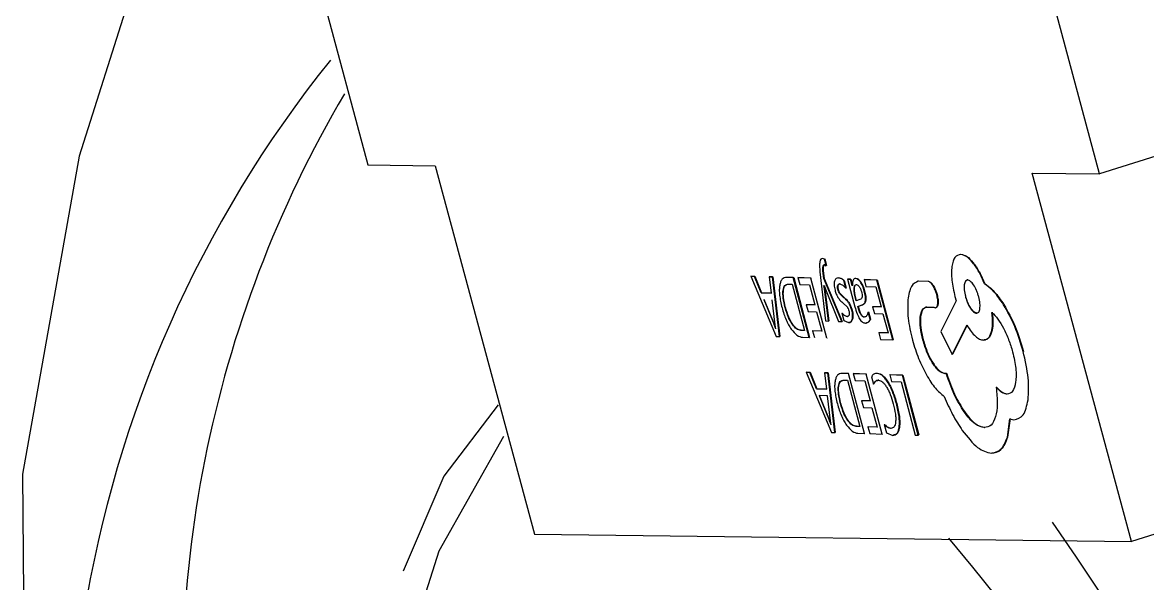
# Model space of a CAD drawing. Header units: millimetres. Extents: x 15 to 1184, y 5 to 836.
# Drawn here: x 782.009 to 784.937, y 638.385 to 639.846 of the extents above; entities that cross this region are included whole.
import ezdxf

# ---------------------------------------------------------------- set-up
doc = ezdxf.new("R2010")
doc.units = ezdxf.units.MM
doc.layers.get('0').update_dxf_attribs({"lineweight": 18})

msp = doc.modelspace()

# ---------------------------------------------------------------- linework, layer by layer
at = {"color": 7, "linetype": 'Continuous', "lineweight": 25}
for p, q in [((784.8121, 639.4515), (784.3212, 641.2748)), ((782.346, 640.0939), (782.1563, 639.4974)), ((782.7722, 639.978), (782.9077, 639.4748)), ((785.6111, 639.7046), (784.8121, 639.4515)), ((782.9077, 639.4748), (783.0829, 639.4726)), ((783.0829, 639.4726), (783.3412, 638.513)), ((784.6368, 639.4536), (784.8121, 639.4515)), ((784.8952, 638.494), (784.6368, 639.4536)), ((784.4505, 639.2417), (784.4514, 639.242)), ((784.0963, 639.2296), (784.0908, 639.2313)), ((784.0959, 639.2146), (784.1009, 639.2122)), ((784.1009, 639.2122), (784.0963, 639.2296)), ((784.0972, 639.2299), (784.1018, 639.2125)), ((783.9049, 639.1848), (783.9058, 639.1851)), ((783.9049, 639.1848), (783.9702, 639.028)), ((783.9138, 639.1845), (783.9049, 639.1848)), ((783.9058, 639.1851), (783.9147, 639.1848)), ((783.9138, 639.1845), (783.9147, 639.1848)), ((783.9315, 639.1417), (783.9138, 639.1845)), ((783.9147, 639.1848), (783.9324, 639.1419)), ((783.9521, 639.1834), (783.953, 639.1837)), ((783.9521, 639.1834), (783.9575, 639.1409)), ((783.961, 639.1831), (783.9521, 639.1834)), ((783.953, 639.1837), (783.9618, 639.1834)), ((783.961, 639.1831), (783.9618, 639.1834)), ((783.9788, 639.0277), (783.961, 639.1831)), ((783.9618, 639.1834), (783.9797, 639.028)), ((783.9989, 639.1823), (783.998, 639.182)), ((784.0151, 639.1815), (783.998, 639.182)), ((783.9989, 639.1823), (784.016, 639.1818)), ((784.0151, 639.1815), (784.016, 639.1818)), ((784.0567, 639.0254), (784.0151, 639.1815)), ((784.016, 639.1818), (784.0576, 639.0257)), ((784.0269, 639.1812), (784.0278, 639.1814)), ((784.0604, 639.1802), (784.0269, 639.1812)), ((784.0269, 639.1812), (784.0316, 639.1634)), ((784.0278, 639.1814), (784.0612, 639.1804)), ((784.0604, 639.1802), (784.0612, 639.1804)), ((784.1019, 639.024), (784.0604, 639.1802)), ((784.0845, 639.1961), (784.0985, 639.0684)), ((784.0921, 639.1991), (784.093, 639.1994)), ((784.0941, 639.1789), (784.0921, 639.1991)), ((784.093, 639.1994), (784.095, 639.1792)), ((784.0941, 639.1789), (784.095, 639.1792)), ((784.1412, 639.0671), (784.0941, 639.1789)), ((784.095, 639.1792), (784.142, 639.0674)), ((784.1328, 639.1806), (784.1337, 639.1809)), ((784.1466, 639.1737), (784.1475, 639.174)), ((784.152, 639.1535), (784.1466, 639.1737)), ((784.1475, 639.174), (784.1528, 639.1538)), ((784.1561, 639.1773), (784.157, 639.1776)), ((784.1639, 639.1771), (784.1561, 639.1773)), ((784.1561, 639.1773), (784.1752, 639.1055)), ((784.157, 639.1776), (784.1648, 639.1773)), ((784.1639, 639.1771), (784.1648, 639.1773)), ((784.1685, 639.1598), (784.1639, 639.1771)), ((784.1648, 639.1773), (784.1694, 639.1601)), ((784.177, 639.1793), (784.1779, 639.1796)), ((784.1993, 639.176), (784.2002, 639.1763)), ((784.2328, 639.175), (784.1993, 639.176)), ((784.1993, 639.176), (784.204, 639.1582)), ((784.2002, 639.1763), (784.2337, 639.1753)), ((784.2328, 639.175), (784.2337, 639.1753)), ((784.2744, 639.0189), (784.2328, 639.175)), ((784.2337, 639.1753), (784.2753, 639.0192)), ((784.4696, 639.1754), (784.4687, 639.1751)), ((783.9886, 639.1485), (783.9895, 639.1488)), ((784.0028, 639.1642), (784.0118, 639.164)), ((784.0118, 639.164), (784.0439, 639.0436)), ((784.0316, 639.1634), (784.0571, 639.1626)), ((784.0571, 639.1626), (784.071, 639.1101)), ((784.0963, 639.1518), (784.0949, 639.1608)), ((784.0951, 639.1607), (784.0985, 639.1515)), ((784.0958, 639.161), (784.0972, 639.152)), ((784.0963, 639.1518), (784.0972, 639.152)), ((784.1065, 639.0682), (784.0963, 639.1518)), ((784.0972, 639.152), (784.1074, 639.0684)), ((784.0985, 639.1515), (784.1324, 639.0674)), ((784.1311, 639.1499), (784.132, 639.1501)), ((784.1363, 639.1647), (784.1371, 639.1649)), ((784.1528, 639.1538), (784.152, 639.1535)), ((784.1732, 639.1544), (784.1741, 639.1547)), ((784.1793, 639.1633), (784.1802, 639.1636)), ((784.1897, 639.1702), (784.1905, 639.1705)), ((784.1998, 639.1464), (784.2007, 639.1467)), ((784.204, 639.1582), (784.2295, 639.1574)), ((784.2295, 639.1574), (784.2435, 639.1049)), ((784.3403, 639.1723), (784.3412, 639.1726)), ((784.3664, 639.1715), (784.3403, 639.1723)), ((784.3412, 639.1726), (784.3673, 639.1718)), ((784.3664, 639.1715), (784.3673, 639.1718)), ((784.5127, 639.1649), (784.5136, 639.1652)), ((783.9315, 639.1417), (783.9324, 639.1419)), ((783.9575, 639.1409), (783.9315, 639.1417)), ((783.9324, 639.1419), (783.9584, 639.1412)), ((783.9387, 639.1239), (783.9654, 639.0588)), ((783.9663, 639.059), (783.9396, 639.1242)), ((783.9676, 639.0587), (783.9596, 639.1233)), ((784.1359, 639.1392), (784.1368, 639.1395)), ((784.1467, 639.129), (784.1359, 639.1392)), ((784.1368, 639.1395), (784.1476, 639.1292)), ((784.145, 639.1149), (784.1551, 639.1051)), ((784.1467, 639.129), (784.1476, 639.1292)), ((784.176, 639.1318), (784.1769, 639.1321)), ((784.1788, 639.1211), (784.176, 639.1318)), ((784.1797, 639.1214), (784.1769, 639.1321)), ((784.1883, 639.1243), (784.1788, 639.1211)), ((784.3884, 639.1367), (784.3893, 639.137)), ((784.4388, 639.1209), (784.3987, 639.0406)), ((784.4358, 639.132), (784.4388, 639.1209)), ((783.994, 639.1033), (783.9949, 639.1036)), ((784.0488, 639.1107), (784.0497, 639.111)), ((784.0488, 639.1107), (784.0535, 639.0929)), ((784.071, 639.1101), (784.0488, 639.1107)), ((784.0497, 639.111), (784.0719, 639.1104)), ((784.0535, 639.0929), (784.0758, 639.0922)), ((784.0758, 639.0922), (784.0891, 639.0422)), ((784.1416, 639.0883), (784.1425, 639.0886)), ((784.1416, 639.0883), (784.1467, 639.0693)), ((784.1603, 639.1139), (784.1612, 639.1142)), ((784.1672, 639.0962), (784.1681, 639.0965)), ((784.1828, 639.1062), (784.1947, 639.1104)), ((784.1828, 639.1062), (784.1837, 639.1065)), ((784.1956, 639.1107), (784.1837, 639.1065)), ((784.1947, 639.1104), (784.1956, 639.1107)), ((784.2101, 639.0917), (784.2109, 639.0919)), ((784.2151, 639.0727), (784.2101, 639.0917)), ((784.2109, 639.0919), (784.216, 639.0729)), ((784.2212, 639.1056), (784.2221, 639.1059)), ((784.2212, 639.1056), (784.226, 639.0877)), ((784.2435, 639.1049), (784.2212, 639.1056)), ((784.2221, 639.1059), (784.2444, 639.1052)), ((784.226, 639.0877), (784.2483, 639.087)), ((784.2483, 639.087), (784.2616, 639.0371)), ((784.361, 639.1045), (784.3619, 639.1048)), ((784.361, 639.1045), (784.3809, 639.1039)), ((784.3809, 639.1039), (784.3839, 639.1027)), ((784.3839, 639.1027), (784.3848, 639.103)), ((784.4918, 639.0885), (784.4926, 639.0888)), ((784.5623, 639.1106), (784.5632, 639.1109)), ((783.9695, 639.0478), (783.9654, 639.0588)), ((783.9695, 639.0478), (783.9676, 639.0587)), ((784.0126, 639.0591), (784.0135, 639.0594)), ((784.0985, 639.0684), (784.1065, 639.0682)), ((784.1074, 639.0684), (784.1065, 639.0682)), ((784.1324, 639.0674), (784.1412, 639.0671)), ((784.1412, 639.0671), (784.142, 639.0674)), ((784.1467, 639.0693), (784.1586, 639.0641)), ((784.1551, 639.0799), (784.156, 639.0802)), ((784.1685, 639.0726), (784.1694, 639.0728)), ((784.1991, 639.0786), (784.2, 639.0789)), ((784.216, 639.0729), (784.2151, 639.0727)), ((784.4281, 638.9814), (784.4667, 639.0573)), ((784.4676, 639.0576), (784.429, 638.9817)), ((783.9702, 639.028), (783.9788, 639.0277)), ((783.9788, 639.0277), (783.9797, 639.028)), ((784.0345, 639.0439), (784.0354, 639.0442)), ((784.0439, 639.0436), (784.0345, 639.0439)), ((784.0438, 639.0439), (784.0354, 639.0442)), ((784.0651, 639.043), (784.066, 639.0432)), ((784.0651, 639.043), (784.0699, 639.025)), ((784.0891, 639.0422), (784.0651, 639.043)), ((784.066, 639.0432), (784.09, 639.0425)), ((784.2375, 639.0378), (784.2384, 639.0381)), ((784.2375, 639.0378), (784.2423, 639.0198)), ((784.2616, 639.0371), (784.2375, 639.0378)), ((784.2384, 639.0381), (784.2625, 639.0374)), ((784.3987, 639.0406), (784.4281, 638.9814)), ((784.0389, 639.0259), (784.0567, 639.0254)), ((784.0567, 639.0254), (784.0576, 639.0257)), ((784.1019, 639.024), (784.1028, 639.0243)), ((784.2423, 639.0198), (784.2744, 639.0189)), ((784.2744, 639.0189), (784.2753, 639.0192)), ((784.3522, 639.0189), (784.3531, 639.0192)), ((784.5152, 639.0193), (784.5161, 639.0196)), ((784.4281, 638.9814), (784.429, 638.9817)), ((784.0489, 638.9348), (784.0498, 638.9351)), ((784.0489, 638.9348), (784.1142, 638.778)), ((784.0578, 638.9345), (784.0489, 638.9348)), ((784.0498, 638.9351), (784.0587, 638.9348)), ((784.0578, 638.9345), (784.0587, 638.9348)), ((784.0755, 638.8916), (784.0578, 638.9345)), ((784.0587, 638.9348), (784.0764, 638.8919)), ((784.096, 638.9334), (784.0969, 638.9337)), ((784.096, 638.9334), (784.1014, 638.8909)), ((784.1049, 638.9331), (784.096, 638.9334)), ((784.0969, 638.9337), (784.1058, 638.9334)), ((784.1049, 638.9331), (784.1058, 638.9334)), ((784.1228, 638.7777), (784.1049, 638.9331)), ((784.1058, 638.9334), (784.1237, 638.778)), ((784.1428, 638.9323), (784.1419, 638.932)), ((784.1591, 638.9315), (784.1419, 638.932)), ((784.1428, 638.9323), (784.1599, 638.9318)), ((784.1467, 638.9142), (784.1558, 638.9139)), ((784.1558, 638.9139), (784.1878, 638.7936)), ((784.1591, 638.9315), (784.1599, 638.9318)), ((784.2006, 638.7754), (784.1591, 638.9315)), ((784.1708, 638.9312), (784.1717, 638.9314)), ((784.2043, 638.9301), (784.1708, 638.9312)), ((784.1708, 638.9312), (784.1756, 638.9134)), ((784.1717, 638.9314), (784.2052, 638.9304)), ((784.1756, 638.9134), (784.201, 638.9126)), ((784.201, 638.9126), (784.215, 638.8601)), ((784.2043, 638.9301), (784.2052, 638.9304)), ((784.2459, 638.774), (784.2043, 638.9301)), ((784.2185, 638.9233), (784.2236, 638.904)), ((784.2333, 638.9319), (784.2342, 638.9322)), ((784.2604, 638.9099), (784.2613, 638.9102)), ((784.2659, 638.9283), (784.2668, 638.9286)), ((784.2988, 638.9273), (784.2659, 638.9283)), ((784.2659, 638.9283), (784.2707, 638.9105)), ((784.2668, 638.9286), (784.2997, 638.9276)), ((784.2707, 638.9105), (784.2955, 638.9098)), ((784.2988, 638.9273), (784.2997, 638.9276)), ((784.3404, 638.7712), (784.2988, 638.9273)), ((784.2997, 638.9276), (784.3413, 638.7715)), ((784.4098, 638.9313), (784.4107, 638.9316)), ((784.4133, 638.9312), (784.4098, 638.9313)), ((784.4107, 638.9316), (784.4142, 638.9315)), ((784.4133, 638.9312), (784.4142, 638.9315)), ((784.0755, 638.8916), (784.0764, 638.8919)), ((784.1014, 638.8909), (784.0755, 638.8916)), ((784.0764, 638.8919), (784.1023, 638.8912)), ((784.1325, 638.8985), (784.1334, 638.8988)), ((784.2236, 638.904), (784.2245, 638.9043)), ((784.2955, 638.9098), (784.3323, 638.7714)), ((784.5432, 638.8953), (784.5441, 638.8956)), ((784.1036, 638.8733), (784.0827, 638.8739)), ((784.0827, 638.8739), (784.1094, 638.8088)), ((784.1103, 638.809), (784.0836, 638.8742)), ((784.1115, 638.8087), (784.1036, 638.8733)), ((784.138, 638.8533), (784.1389, 638.8536)), ((784.1927, 638.8607), (784.1936, 638.861)), ((784.1927, 638.8607), (784.1975, 638.8429)), ((784.215, 638.8601), (784.1927, 638.8607)), ((784.1936, 638.861), (784.2159, 638.8604)), ((784.2834, 638.8533), (784.2843, 638.8536)), ((784.5711, 638.878), (784.572, 638.8783)), ((784.1975, 638.8429), (784.2198, 638.8422)), ((784.2198, 638.8422), (784.2331, 638.7922)), ((784.1134, 638.7978), (784.1094, 638.8088)), ((784.1134, 638.7978), (784.1115, 638.8087)), ((784.1565, 638.8091), (784.1574, 638.8094)), ((784.1784, 638.7939), (784.1793, 638.7941)), ((784.1878, 638.7936), (784.1784, 638.7939)), ((784.1877, 638.7939), (784.1793, 638.7941)), ((784.209, 638.7929), (784.2099, 638.7932)), ((784.209, 638.7929), (784.2138, 638.775)), ((784.2331, 638.7922), (784.209, 638.7929)), ((784.2099, 638.7932), (784.234, 638.7925)), ((784.2517, 638.7985), (784.2526, 638.7988)), ((784.2517, 638.7985), (784.2574, 638.7774)), ((784.2906, 638.7929), (784.2915, 638.7932)), ((784.5721, 638.7656), (784.5785, 638.8139)), ((784.5794, 638.8142), (784.5729, 638.7659)), ((784.5785, 638.8139), (784.5893, 638.8114)), ((784.1142, 638.778), (784.1228, 638.7777)), ((784.1228, 638.7777), (784.1237, 638.778)), ((784.1829, 638.7759), (784.2006, 638.7754)), ((784.2006, 638.7754), (784.2015, 638.7757)), ((784.2138, 638.775), (784.2459, 638.774)), ((784.2459, 638.774), (784.2468, 638.7743)), ((784.2574, 638.7774), (784.2738, 638.7706)), ((784.2689, 638.7888), (784.2698, 638.7891)), ((784.3323, 638.7714), (784.3404, 638.7712)), ((784.3404, 638.7712), (784.3413, 638.7715)), ((784.5123, 638.7906), (784.5132, 638.7908)), ((784.5721, 638.7656), (784.5729, 638.7659)), ((785.1878, 638.5867), (784.8952, 638.494)), ((783.3412, 638.513), (784.8952, 638.494))]:
    msp.add_line(p, q, dxfattribs=at)
for points in [[(782.1563, 639.4974), (782.009, 638.6694), (782.0175, 637.6263), (782.1811, 636.4393), (782.4887, 635.1892), (782.9194, 633.9613), (783.4438, 632.8391), (784.0262, 631.8993), (784.6269, 631.2058), (785.2049, 630.8058), (785.7208, 630.7268), (786.1396, 630.974), (786.4326, 631.5305)], [(783.2472, 638.8499), (783.1053, 638.664), (782.9998, 638.4171)], [(783.2612, 638.7672), (783.0925, 638.4686), (783.0365, 638.291)]]:
    msp.add_lwpolyline(points, dxfattribs=at)
for centre, radius, start, end in [((785.225, 637.8108), 3.0957, 141.2645, 200.5666), ((785.4776, 638.1113), 3.0528, 149.5194, 187.9548), ((777.1606, 633.3199), 9.1644, 351.26977, 34.75555), ((778.8012, 633.8244), 7.3117, 351.59832, 39.78174)]:
    msp.add_arc(centre, radius, start, end, dxfattribs=at)
for points, knots in [([(784.4505, 639.2417), (784.4451, 639.2404), (784.4342, 639.2378), (784.4268, 639.2116), (784.426, 639.1757), (784.4325, 639.1465), (784.4358, 639.132)], [0, 0, 0, 0, 0.0303431, 0.060629, 0.0910778, 0.1212272, 0.1212272, 0.1212272, 0.1212272]), ([(784.5127, 639.1649), (784.5081, 639.1756), (784.4988, 639.197), (784.4822, 639.2212), (784.4653, 639.2383), (784.4554, 639.2406), (784.4505, 639.2417)], [0, 0, 0, 0, 0.0253908, 0.0506793, 0.0766409, 0.1024612, 0.1024612, 0.1024612, 0.1024612]), ([(784.4514, 639.242), (784.4563, 639.2408), (784.4662, 639.2386), (784.4831, 639.2215), (784.4997, 639.1972), (784.5089, 639.1759), (784.5136, 639.1652)], [0, 0, 0, 0, 0.0258203, 0.0517819, 0.0770705, 0.1024612, 0.1024612, 0.1024612, 0.1024612]), ([(784.0908, 639.2313), (784.0893, 639.2309), (784.0862, 639.2301), (784.0837, 639.2226), (784.0831, 639.2111), (784.084, 639.2014), (784.0845, 639.1961)], [0, 0, 0, 0, 0.0083829, 0.01692725, 0.02668352, 0.03838011, 0.03838011, 0.03838011, 0.03838011]), ([(784.0921, 639.1991), (784.0919, 639.2014), (784.0917, 639.2056), (784.0922, 639.2106), (784.0936, 639.2139), (784.0951, 639.2143), (784.0959, 639.2146)], [0, 0, 0, 0, 0.00490779, 0.00918137, 0.01313679, 0.01716565, 0.01716565, 0.01716565, 0.01716565]), ([(784.0968, 639.2148), (784.096, 639.2146), (784.0945, 639.2141), (784.0931, 639.2109), (784.0926, 639.2059), (784.0928, 639.2016), (784.093, 639.1994)], [0, 0, 0, 0, 0.00402887, 0.00798428, 0.01225786, 0.01716565, 0.01716565, 0.01716565, 0.01716565]), ([(783.998, 639.182), (783.9936, 639.1813), (783.9873, 639.1801), (783.9818, 639.1708), (783.9804, 639.1642), (783.9796, 639.1609)], [0, 0, 0, 0, 0.01593175, 0.02332341, 0.03069934, 0.03069934, 0.03069934, 0.03069934]), ([(784.1328, 639.1806), (784.1304, 639.1804), (784.126, 639.18), (784.1234, 639.1747), (784.1222, 639.1721)], [0, 0, 0, 0, 0.00763685, 0.01456518, 0.01456518, 0.01456518, 0.01456518]), ([(784.1466, 639.1737), (784.1442, 639.1756), (784.1393, 639.1796), (784.135, 639.1802), (784.1328, 639.1806)], [0, 0, 0, 0, 0.00755118, 0.01570363, 0.01570363, 0.01570363, 0.01570363]), ([(784.1337, 639.1809), (784.1359, 639.1805), (784.1402, 639.1798), (784.1451, 639.1759), (784.1475, 639.174)], [0, 0, 0, 0, 0.00815595, 0.01570362, 0.01570362, 0.01570362, 0.01570362]), ([(784.177, 639.1793), (784.1757, 639.1791), (784.1731, 639.1787), (784.1703, 639.1748), (784.1687, 639.1685), (784.1687, 639.1628), (784.1687, 639.1598)], [0, 0, 0, 0, 0.00602931, 0.01166574, 0.01733215, 0.02344519, 0.02344519, 0.02344519, 0.02344519]), ([(784.1897, 639.1702), (784.1875, 639.1727), (784.183, 639.1781), (784.1791, 639.1789), (784.177, 639.1793)], [0, 0, 0, 0, 0.00754665, 0.0159759, 0.0159759, 0.0159759, 0.0159759]), ([(784.1779, 639.1796), (784.18, 639.1791), (784.1839, 639.1783), (784.1884, 639.173), (784.1905, 639.1705)], [0, 0, 0, 0, 0.00843047, 0.01597588, 0.01597588, 0.01597588, 0.01597588]), ([(784.4687, 639.1751), (784.4666, 639.1745), (784.4624, 639.1733), (784.4599, 639.1649), (784.4593, 639.1564), (784.4598, 639.1465), (784.462, 639.1352), (784.4654, 639.1239), (784.4696, 639.1128), (784.4748, 639.1032), (784.4803, 639.0957), (784.4857, 639.0902), (784.4893, 639.0892), (784.4918, 639.0885)], [0, 0, 0, 0, 0.0127987, 0.0255614, 0.0318167, 0.0379467, 0.0507906, 0.0571542, 0.0633835, 0.0764703, 0.0827255, 0.0888555, 0.1016995, 0.1016995, 0.1016995, 0.1016995]), ([(784.4926, 639.0888), (784.4902, 639.0894), (784.4866, 639.0904), (784.4811, 639.096), (784.4757, 639.1034), (784.4705, 639.1131), (784.4662, 639.1241), (784.4629, 639.1355), (784.4607, 639.1468), (784.4602, 639.1567), (784.4608, 639.1651), (784.4633, 639.1736), (784.4675, 639.1748), (784.4696, 639.1754)], [0, 0, 0, 0, 0.012844, 0.018974, 0.0252292, 0.038316, 0.0445453, 0.0509089, 0.0637528, 0.0698828, 0.076138, 0.0889008, 0.1016995, 0.1016995, 0.1016995, 0.1016995]), ([(784.4918, 639.0885), (784.4938, 639.0891), (784.498, 639.0902), (784.5005, 639.0984), (784.5012, 639.1067), (784.5007, 639.1168), (784.4985, 639.1283), (784.4951, 639.1397), (784.4908, 639.1508), (784.4856, 639.1604), (784.4802, 639.1678), (784.4748, 639.1734), (784.4711, 639.1744), (784.4687, 639.1751)], [0, 0, 0, 0, 0.0125388, 0.0251182, 0.0314671, 0.0376914, 0.0507914, 0.0571533, 0.0633815, 0.0764687, 0.0827232, 0.0888525, 0.1016951, 0.1016951, 0.1016951, 0.1016951]), ([(783.9796, 639.1609), (783.9792, 639.1571), (783.9783, 639.1496), (783.9793, 639.1305), (783.9831, 639.1141), (783.9857, 639.103)], [0, 0, 0, 0, 0.01429004, 0.02839707, 0.05859976, 0.05859976, 0.05859976, 0.05859976]), ([(783.994, 639.1033), (783.992, 639.1121), (783.9889, 639.1248), (783.9878, 639.1398), (783.9883, 639.1456), (783.9886, 639.1485)], [0, 0, 0, 0, 0.02415638, 0.03505921, 0.04579491, 0.04579491, 0.04579491, 0.04579491]), ([(783.9886, 639.1485), (783.9891, 639.151), (783.9901, 639.156), (783.9944, 639.163), (783.9993, 639.1637), (784.0028, 639.1642)], [0, 0, 0, 0, 0.00538547, 0.01092598, 0.02337974, 0.02337974, 0.02337974, 0.02337974]), ([(783.9949, 639.1036), (783.9928, 639.1124), (783.9898, 639.1252), (783.9887, 639.1402), (783.9892, 639.146), (783.9895, 639.1488)], [0, 0, 0, 0, 0.02431794, 0.03517571, 0.04580348, 0.04580348, 0.04580348, 0.04580348]), ([(783.9895, 639.1488), (783.99, 639.1513), (783.991, 639.1563), (783.9953, 639.1632), (784.0002, 639.164), (784.0037, 639.1645)], [0, 0, 0, 0, 0.00538547, 0.01092598, 0.02337974, 0.02337974, 0.02337974, 0.02337974]), ([(784.1222, 639.1721), (784.1218, 639.1706), (784.1212, 639.1676), (784.1212, 639.1618), (784.1219, 639.1553), (784.123, 639.1506), (784.1236, 639.1482)], [0, 0, 0, 0, 0.00621586, 0.01210758, 0.01800531, 0.02423826, 0.02423826, 0.02423826, 0.02423826]), ([(784.1236, 639.1482), (784.1246, 639.1447), (784.1267, 639.138), (784.1296, 639.1324), (784.1311, 639.1297)], [0, 0, 0, 0, 0.01028233, 0.02003523, 0.02003523, 0.02003523, 0.02003523]), ([(784.1311, 639.1499), (784.1308, 639.151), (784.1303, 639.1533), (784.13, 639.1565), (784.13, 639.1591), (784.1307, 639.1621), (784.1327, 639.1644), (784.135, 639.1646), (784.1363, 639.1647)], [0, 0, 0, 0, 0.00216353, 0.00415768, 0.00609598, 0.00810146, 0.01271793, 0.01863919, 0.01863919, 0.01863919, 0.01863919]), ([(784.1371, 639.1649), (784.1359, 639.1649), (784.1336, 639.1647), (784.1316, 639.1624), (784.1309, 639.1594), (784.1309, 639.1568), (784.1312, 639.1536), (784.1317, 639.1513), (784.132, 639.1501)], [0, 0, 0, 0, 0.0059211, 0.01053752, 0.01254301, 0.01448133, 0.0164755, 0.01863904, 0.01863904, 0.01863904, 0.01863904]), ([(784.1359, 639.1392), (784.1354, 639.1399), (784.1345, 639.1413), (784.1331, 639.144), (784.132, 639.1468), (784.1314, 639.1488), (784.1311, 639.1499)], [0, 0, 0, 0, 0.00303003, 0.00591595, 0.00878732, 0.0117756, 0.0117756, 0.0117756, 0.0117756]), ([(784.132, 639.1501), (784.1323, 639.1491), (784.1329, 639.1471), (784.134, 639.1442), (784.1354, 639.1416), (784.1363, 639.1402), (784.1368, 639.1395)], [0, 0, 0, 0, 0.00298828, 0.00585965, 0.00874557, 0.0117756, 0.0117756, 0.0117756, 0.0117756]), ([(784.1363, 639.1647), (784.1387, 639.164), (784.1436, 639.1627), (784.1491, 639.1566), (784.152, 639.1535)], [0, 0, 0, 0, 0.00965056, 0.0196416, 0.0196416, 0.0196416, 0.0196416]), ([(784.1732, 639.1544), (784.1738, 639.157), (784.1748, 639.1621), (784.1778, 639.1629), (784.1793, 639.1633)], [0, 0, 0, 0, 0.00572023, 0.01158152, 0.01158152, 0.01158152, 0.01158152]), ([(784.176, 639.1318), (784.175, 639.1361), (784.173, 639.1444), (784.1732, 639.1512), (784.1732, 639.1544)], [0, 0, 0, 0, 0.01178578, 0.02289695, 0.02289695, 0.02289695, 0.02289695]), ([(784.1741, 639.1547), (784.1747, 639.1573), (784.1757, 639.1624), (784.1787, 639.1632), (784.1802, 639.1636)], [0, 0, 0, 0, 0.00572048, 0.01158136, 0.01158136, 0.01158136, 0.01158136]), ([(784.1769, 639.1321), (784.1759, 639.1364), (784.1739, 639.1447), (784.1741, 639.1515), (784.1741, 639.1547)], [0, 0, 0, 0, 0.01178578, 0.02289695, 0.02289695, 0.02289695, 0.02289695]), ([(784.1793, 639.1633), (784.1805, 639.1631), (784.1828, 639.1626), (784.1854, 639.1595), (784.1866, 639.1581)], [0, 0, 0, 0, 0.004845763, 0.009200614, 0.009200614, 0.009200614, 0.009200614]), ([(784.1866, 639.1581), (784.1872, 639.1572), (784.1883, 639.1554), (784.1904, 639.1511), (784.1915, 639.1475), (784.1923, 639.145)], [0, 0, 0, 0, 0.00358843, 0.00707975, 0.01433511, 0.01433511, 0.01433511, 0.01433511]), ([(784.1998, 639.1464), (784.1984, 639.1509), (784.1963, 639.1576), (784.1926, 639.1655), (784.1906, 639.1686), (784.1897, 639.1702)], [0, 0, 0, 0, 0.01344998, 0.01970778, 0.02598588, 0.02598588, 0.02598588, 0.02598588]), ([(784.1905, 639.1705), (784.1915, 639.1689), (784.1935, 639.1657), (784.1972, 639.1579), (784.1993, 639.1512), (784.2007, 639.1467)], [0, 0, 0, 0, 0.0062781, 0.0125359, 0.02598588, 0.02598588, 0.02598588, 0.02598588]), ([(784.1923, 639.145), (784.1929, 639.1423), (784.1938, 639.1384), (784.1942, 639.1337), (784.1941, 639.1319), (784.194, 639.1309)], [0, 0, 0, 0, 0.00751118, 0.01090876, 0.01423491, 0.01423491, 0.01423491, 0.01423491]), ([(784.1947, 639.1104), (784.1967, 639.1114), (784.2002, 639.1132), (784.2027, 639.1197), (784.2031, 639.1265), (784.2026, 639.1346), (784.2009, 639.1416), (784.1998, 639.1464)], [0, 0, 0, 0, 0.01148123, 0.02093052, 0.0253239, 0.02975641, 0.03949369, 0.03949369, 0.03949369, 0.03949369]), ([(784.2007, 639.1467), (784.2018, 639.1419), (784.2035, 639.1349), (784.204, 639.1268), (784.2036, 639.12), (784.201, 639.1134), (784.1975, 639.1117), (784.1956, 639.1107)], [0, 0, 0, 0, 0.00973728, 0.01416979, 0.01856317, 0.02801246, 0.03949369, 0.03949369, 0.03949369, 0.03949369]), ([(784.3403, 639.1723), (784.3336, 639.1691), (784.32, 639.1628), (784.3156, 639.1367), (784.3133, 639.1236)], [0, 0, 0, 0, 0.02931593, 0.05895811, 0.05895811, 0.05895811, 0.05895811]), ([(784.3884, 639.1367), (784.3871, 639.1411), (784.3844, 639.1498), (784.3785, 639.1608), (784.3721, 639.169), (784.3683, 639.1707), (784.3664, 639.1715)], [0, 0, 0, 0, 0.01074961, 0.02123844, 0.03193966, 0.04243541, 0.04243541, 0.04243541, 0.04243541]), ([(784.3673, 639.1718), (784.3692, 639.171), (784.373, 639.1693), (784.3793, 639.1611), (784.3853, 639.1501), (784.388, 639.1414), (784.3893, 639.137)], [0, 0, 0, 0, 0.01049575, 0.02119696, 0.0316858, 0.04243541, 0.04243541, 0.04243541, 0.04243541]), ([(784.5623, 639.1106), (784.5539, 639.1229), (784.5372, 639.1476), (784.5209, 639.1592), (784.5127, 639.1649)], [0, 0, 0, 0, 0.03706081, 0.07416096, 0.07416096, 0.07416096, 0.07416096]), ([(784.5136, 639.1652), (784.5217, 639.1594), (784.5381, 639.1479), (784.5548, 639.1232), (784.5632, 639.1109)], [0, 0, 0, 0, 0.03709928, 0.07416096, 0.07416096, 0.07416096, 0.07416096]), ([(784.1311, 639.1297), (784.1331, 639.1269), (784.1378, 639.1206), (784.1424, 639.117), (784.145, 639.1149)], [0, 0, 0, 0, 0.0087347, 0.02036139, 0.02036139, 0.02036139, 0.02036139]), ([(784.1603, 639.1139), (784.1584, 639.1166), (784.1539, 639.1231), (784.1494, 639.1268), (784.1467, 639.129)], [0, 0, 0, 0, 0.00846217, 0.02033412, 0.02033412, 0.02033412, 0.02033412]), ([(784.1476, 639.1292), (784.1502, 639.1271), (784.1547, 639.1234), (784.1593, 639.1169), (784.1612, 639.1142)], [0, 0, 0, 0, 0.01187144, 0.0203341, 0.0203341, 0.0203341, 0.0203341]), ([(784.194, 639.1309), (784.1934, 639.1294), (784.1921, 639.1259), (784.1897, 639.1249), (784.1883, 639.1243)], [0, 0, 0, 0, 0.003839774, 0.009152358, 0.009152358, 0.009152358, 0.009152358]), ([(784.3133, 639.1236), (784.3127, 639.1082), (784.3114, 639.0773), (784.3205, 639.0382), (784.325, 639.0186)], [0, 0, 0, 0, 0.0529383, 0.1060929, 0.1060929, 0.1060929, 0.1060929]), ([(784.3839, 639.1027), (784.3856, 639.1032), (784.3881, 639.1038), (784.3901, 639.1082), (784.3912, 639.1139), (784.3914, 639.1233), (784.3894, 639.1323), (784.3884, 639.1367)], [0, 0, 0, 0, 0.00955899, 0.01413311, 0.01881403, 0.02820449, 0.03754722, 0.03754722, 0.03754722, 0.03754722]), ([(784.3893, 639.137), (784.3903, 639.1325), (784.3923, 639.1236), (784.3921, 639.1142), (784.391, 639.1084), (784.389, 639.1041), (784.3865, 639.1034), (784.3848, 639.103)], [0, 0, 0, 0, 0.00934273, 0.01873319, 0.02341411, 0.02798824, 0.03754722, 0.03754722, 0.03754722, 0.03754722]), ([(783.9857, 639.103), (783.9873, 639.0974), (783.9903, 639.0868), (783.9962, 639.0717), (784.0027, 639.0581), (784.0075, 639.0509), (784.0099, 639.0473)], [0, 0, 0, 0, 0.01624331, 0.03134706, 0.04600991, 0.06099232, 0.06099232, 0.06099232, 0.06099232]), ([(784.0126, 639.0591), (784.0108, 639.0618), (784.0072, 639.0673), (784.0003, 639.082), (783.9966, 639.0946), (783.994, 639.1033)], [0, 0, 0, 0, 0.0111783, 0.02255018, 0.04813995, 0.04813995, 0.04813995, 0.04813995]), ([(784.0135, 639.0594), (784.0117, 639.0621), (784.0081, 639.0676), (784.0012, 639.0823), (783.9975, 639.0949), (783.9949, 639.1036)], [0, 0, 0, 0, 0.01117846, 0.0225504, 0.04813994, 0.04813994, 0.04813994, 0.04813994]), ([(784.1551, 639.0799), (784.153, 639.0804), (784.1488, 639.0813), (784.144, 639.086), (784.1416, 639.0883)], [0, 0, 0, 0, 0.00819521, 0.01617262, 0.01617262, 0.01617262, 0.01617262]), ([(784.1425, 639.0886), (784.1449, 639.0863), (784.1497, 639.0816), (784.1539, 639.0807), (784.156, 639.0802)], [0, 0, 0, 0, 0.00797741, 0.01617262, 0.01617262, 0.01617262, 0.01617262]), ([(784.1551, 639.1051), (784.1556, 639.1044), (784.1565, 639.103), (784.1581, 639.0996), (784.159, 639.0967), (784.1596, 639.0947)], [0, 0, 0, 0, 0.00279104, 0.0055473, 0.01138743, 0.01138743, 0.01138743, 0.01138743]), ([(784.1596, 639.0947), (784.1599, 639.0936), (784.1603, 639.0915), (784.1606, 639.0886), (784.1606, 639.086), (784.1603, 639.0846), (784.1601, 639.0839)], [0, 0, 0, 0, 0.0027334, 0.00536185, 0.0080391, 0.0109111, 0.0109111, 0.0109111, 0.0109111]), ([(784.1672, 639.0962), (784.1662, 639.0995), (784.1643, 639.1058), (784.1616, 639.1112), (784.1603, 639.1139)], [0, 0, 0, 0, 0.00981916, 0.01904391, 0.01904391, 0.01904391, 0.01904391]), ([(784.1612, 639.1142), (784.1625, 639.1115), (784.1652, 639.1061), (784.1671, 639.0997), (784.1681, 639.0965)], [0, 0, 0, 0, 0.00922656, 0.0190439, 0.0190439, 0.0190439, 0.0190439]), ([(784.1685, 639.0726), (784.1688, 639.0741), (784.1695, 639.0771), (784.1695, 639.0829), (784.1688, 639.0893), (784.1677, 639.0939), (784.1672, 639.0962)], [0, 0, 0, 0, 0.00623228, 0.01208611, 0.01787032, 0.02390446, 0.02390446, 0.02390446, 0.02390446]), ([(784.1681, 639.0965), (784.1686, 639.0941), (784.1697, 639.0896), (784.1704, 639.0831), (784.1703, 639.0774), (784.1697, 639.0744), (784.1694, 639.0728)], [0, 0, 0, 0, 0.00603414, 0.01181835, 0.01767218, 0.02390446, 0.02390446, 0.02390446, 0.02390446]), ([(784.1752, 639.1055), (784.177, 639.0992), (784.1796, 639.0903), (784.1842, 639.0797), (784.1876, 639.0735), (784.1912, 639.0687), (784.1965, 639.0638), (784.2001, 639.0632), (784.2026, 639.0628)], [0, 0, 0, 0, 0.01494371, 0.02128297, 0.02720693, 0.0330609, 0.039202, 0.05346841, 0.05346841, 0.05346841, 0.05346841]), ([(784.1991, 639.0786), (784.1976, 639.079), (784.1956, 639.0794), (784.1925, 639.0826), (784.1904, 639.0857), (784.1883, 639.0897), (784.1855, 639.0965), (784.1839, 639.1022), (784.1828, 639.1062)], [0, 0, 0, 0, 0.00834222, 0.01203169, 0.01565585, 0.0194366, 0.02357071, 0.033441, 0.033441, 0.033441, 0.033441]), ([(784.1837, 639.1065), (784.1848, 639.1025), (784.1864, 639.0968), (784.1892, 639.09), (784.1913, 639.086), (784.1934, 639.0829), (784.1965, 639.0797), (784.1985, 639.0792), (784.2, 639.0789)], [0, 0, 0, 0, 0.00987028, 0.01400439, 0.01778515, 0.02140931, 0.02509878, 0.033441, 0.033441, 0.033441, 0.033441]), ([(784.2101, 639.0917), (784.2089, 639.0878), (784.2065, 639.0802), (784.2015, 639.0791), (784.1991, 639.0786)], [0, 0, 0, 0, 0.00935829, 0.01836038, 0.01836038, 0.01836038, 0.01836038]), ([(784.3522, 639.0189), (784.3497, 639.0299), (784.3447, 639.0516), (784.3448, 639.079), (784.3497, 639.0993), (784.3572, 639.1028), (784.361, 639.1045)], [0, 0, 0, 0, 0.02330721, 0.04621165, 0.06936888, 0.092347, 0.092347, 0.092347, 0.092347]), ([(784.3619, 639.1048), (784.3581, 639.1031), (784.3506, 639.0996), (784.3457, 639.0793), (784.3456, 639.0519), (784.3506, 639.0301), (784.3531, 639.0192)], [0, 0, 0, 0, 0.02297812, 0.04613535, 0.06903979, 0.092347, 0.092347, 0.092347, 0.092347]), ([(784.5099, 639.0186), (784.5143, 639.0194), (784.5229, 639.021), (784.5306, 639.0374), (784.5345, 639.0603), (784.5328, 639.0806), (784.532, 639.0906)], [0, 0, 0, 0, 0.02099455, 0.04191468, 0.06255777, 0.08282437, 0.08282437, 0.08282437, 0.08282437]), ([(784.5329, 639.0909), (784.5337, 639.0808), (784.5354, 639.0606), (784.5315, 639.0377), (784.5238, 639.0213), (784.5152, 639.0197), (784.5108, 639.0189)], [0, 0, 0, 0, 0.02026661, 0.04090969, 0.06182983, 0.08282437, 0.08282437, 0.08282437, 0.08282437]), ([(784.532, 639.0906), (784.5372, 639.0853), (784.5474, 639.0748), (784.5624, 639.0497), (784.5761, 639.0203), (784.5826, 638.9985), (784.5858, 638.9877)], [0, 0, 0, 0, 0.0292113, 0.0580128, 0.0879264, 0.1174285, 0.1174285, 0.1174285, 0.1174285]), ([(784.6131, 638.9891), (784.6064, 639.0114), (784.5929, 639.0563), (784.5725, 639.0925), (784.5623, 639.1106)], [0, 0, 0, 0, 0.0659468, 0.1321543, 0.1321543, 0.1321543, 0.1321543]), ([(784.5632, 639.1109), (784.5734, 639.0928), (784.5938, 639.0566), (784.6073, 639.0117), (784.614, 638.9893)], [0, 0, 0, 0, 0.0662086, 0.1321541, 0.1321541, 0.1321541, 0.1321541]), ([(784.0345, 639.0439), (784.0309, 639.0444), (784.0241, 639.0455), (784.0163, 639.0547), (784.0126, 639.0591)], [0, 0, 0, 0, 0.01445065, 0.02746286, 0.02746286, 0.02746286, 0.02746286]), ([(784.0354, 639.0442), (784.0318, 639.0447), (784.025, 639.0458), (784.0172, 639.055), (784.0135, 639.0594)], [0, 0, 0, 0, 0.01445032, 0.02746279, 0.02746279, 0.02746279, 0.02746279]), ([(784.1601, 639.0839), (784.1595, 639.0828), (784.1583, 639.0803), (784.1562, 639.0801), (784.1551, 639.0799)], [0, 0, 0, 0, 0.003187927, 0.006851793, 0.006851793, 0.006851793, 0.006851793]), ([(784.1586, 639.0641), (784.1607, 639.0644), (784.1649, 639.065), (784.1673, 639.0701), (784.1685, 639.0726)], [0, 0, 0, 0, 0.00728246, 0.01395911, 0.01395911, 0.01395911, 0.01395911]), ([(784.1694, 639.0728), (784.1682, 639.0704), (784.1658, 639.0653), (784.1616, 639.0647), (784.1594, 639.0643)], [0, 0, 0, 0, 0.00667665, 0.01395911, 0.01395911, 0.01395911, 0.01395911]), ([(784.2026, 639.0628), (784.2053, 639.063), (784.2105, 639.0636), (784.2136, 639.0697), (784.2151, 639.0727)], [0, 0, 0, 0, 0.00880045, 0.01708273, 0.01708273, 0.01708273, 0.01708273]), ([(784.216, 639.0729), (784.2145, 639.07), (784.2113, 639.0639), (784.2061, 639.0633), (784.2035, 639.063)], [0, 0, 0, 0, 0.00828228, 0.01708273, 0.01708273, 0.01708273, 0.01708273]), ([(784.4667, 639.0573), (784.4704, 639.0514), (784.4778, 639.04), (784.4891, 639.0278), (784.5, 639.0201), (784.5066, 639.0191), (784.5099, 639.0186)], [0, 0, 0, 0, 0.01525984, 0.02987009, 0.04458446, 0.06014152, 0.06014152, 0.06014152, 0.06014152]), ([(784.0099, 639.0473), (784.0149, 639.0412), (784.0253, 639.0285), (784.0343, 639.0268), (784.0389, 639.0259)], [0, 0, 0, 0, 0.01791676, 0.03713892, 0.03713892, 0.03713892, 0.03713892]), ([(784.325, 639.0186), (784.33, 639.0024), (784.34, 638.9699), (784.3614, 638.9268), (784.3846, 638.891), (784.4, 638.8782), (784.4076, 638.8719)], [0, 0, 0, 0, 0.0425783, 0.085449, 0.1284427, 0.1709821, 0.1709821, 0.1709821, 0.1709821]), ([(784.4098, 638.9313), (784.4049, 638.9325), (784.3977, 638.9344), (784.3867, 638.9458), (784.3759, 638.9607), (784.3627, 638.9848), (784.3557, 639.0076), (784.3522, 639.0189)], [0, 0, 0, 0, 0.0273715, 0.0407461, 0.0546306, 0.0820263, 0.1090708, 0.1090708, 0.1090708, 0.1090708]), ([(784.3531, 639.0192), (784.3566, 639.0079), (784.3636, 638.9851), (784.3768, 638.961), (784.3876, 638.9461), (784.3986, 638.9346), (784.4058, 638.9328), (784.4107, 638.9316)], [0, 0, 0, 0, 0.0270445, 0.0544402, 0.0683247, 0.0816993, 0.1090708, 0.1090708, 0.1090708, 0.1090708]), ([(784.5858, 638.9877), (784.5891, 638.973), (784.5957, 638.9438), (784.5948, 638.908), (784.5873, 638.882), (784.5765, 638.8793), (784.5711, 638.878)], [0, 0, 0, 0, 0.0303265, 0.0605959, 0.0910281, 0.1211611, 0.1211611, 0.1211611, 0.1211611]), ([(784.626, 638.8631), (784.6272, 638.8813), (784.6296, 638.9177), (784.6186, 638.9652), (784.6131, 638.9891)], [0, 0, 0, 0, 0.0634864, 0.1272499, 0.1272499, 0.1272499, 0.1272499]), ([(784.1236, 638.9109), (784.1232, 638.9071), (784.1223, 638.8996), (784.1233, 638.8805), (784.1271, 638.8641), (784.1297, 638.853)], [0, 0, 0, 0, 0.01429004, 0.02839707, 0.05859976, 0.05859976, 0.05859976, 0.05859976]), ([(784.1419, 638.932), (784.1376, 638.9313), (784.1312, 638.9301), (784.1258, 638.9208), (784.1243, 638.9142), (784.1236, 638.9109)], [0, 0, 0, 0, 0.01593175, 0.02332341, 0.03069934, 0.03069934, 0.03069934, 0.03069934]), ([(784.1325, 638.8985), (784.1331, 638.901), (784.1341, 638.906), (784.1383, 638.9129), (784.1433, 638.9137), (784.1467, 638.9142)], [0, 0, 0, 0, 0.00538547, 0.01092598, 0.02337974, 0.02337974, 0.02337974, 0.02337974]), ([(784.1334, 638.8988), (784.1339, 638.9013), (784.135, 638.9063), (784.1392, 638.9132), (784.1442, 638.914), (784.1476, 638.9145)], [0, 0, 0, 0, 0.00538547, 0.01092598, 0.02337974, 0.02337974, 0.02337974, 0.02337974]), ([(784.2333, 638.9319), (784.2302, 638.9317), (784.2243, 638.9314), (784.2203, 638.9259), (784.2185, 638.9233)], [0, 0, 0, 0, 0.0097163, 0.0180853, 0.0180853, 0.0180853, 0.0180853]), ([(784.2236, 638.904), (784.2253, 638.907), (784.2286, 638.9131), (784.2341, 638.9137), (784.2369, 638.914)], [0, 0, 0, 0, 0.00853323, 0.01771736, 0.01771736, 0.01771736, 0.01771736]), ([(784.2378, 638.9143), (784.235, 638.914), (784.2295, 638.9134), (784.2262, 638.9073), (784.2245, 638.9043)], [0, 0, 0, 0, 0.00918414, 0.01771736, 0.01771736, 0.01771736, 0.01771736]), ([(784.2604, 638.9099), (784.2581, 638.9133), (784.2536, 638.9199), (784.244, 638.9294), (784.2377, 638.9309), (784.2333, 638.9319)], [0, 0, 0, 0, 0.00871055, 0.01735837, 0.03600886, 0.03600886, 0.03600886, 0.03600886]), ([(784.2342, 638.9322), (784.2385, 638.9312), (784.2449, 638.9297), (784.2545, 638.9202), (784.259, 638.9135), (784.2613, 638.9102)], [0, 0, 0, 0, 0.01865049, 0.02729831, 0.03600886, 0.03600886, 0.03600886, 0.03600886]), ([(784.2369, 638.914), (784.2402, 638.9132), (784.2449, 638.912), (784.2521, 638.9046), (784.2556, 638.8996), (784.2573, 638.897)], [0, 0, 0, 0, 0.01390035, 0.02052842, 0.02732049, 0.02732049, 0.02732049, 0.02732049]), ([(784.2834, 638.8533), (784.2802, 638.8641), (784.2756, 638.8798), (784.2671, 638.8986), (784.2626, 638.9062), (784.2604, 638.9099)], [0, 0, 0, 0, 0.0321736, 0.0468676, 0.06138149, 0.06138149, 0.06138149, 0.06138149]), ([(784.2613, 638.9102), (784.2635, 638.9065), (784.268, 638.8989), (784.2764, 638.88), (784.2811, 638.8643), (784.2843, 638.8536)], [0, 0, 0, 0, 0.01451389, 0.0292079, 0.06138149, 0.06138149, 0.06138149, 0.06138149]), ([(784.5123, 638.7906), (784.5041, 638.7926), (784.4879, 638.7968), (784.4598, 638.83), (784.433, 638.8752), (784.4199, 638.9126), (784.4133, 638.9312)], [0, 0, 0, 0, 0.0448557, 0.089666, 0.1343912, 0.1785552, 0.1785552, 0.1785552, 0.1785552]), ([(784.4142, 638.9315), (784.4208, 638.9129), (784.4339, 638.8755), (784.4606, 638.8303), (784.4887, 638.7971), (784.505, 638.7929), (784.5132, 638.7908)], [0, 0, 0, 0, 0.0441641, 0.0888892, 0.1336996, 0.1785552, 0.1785552, 0.1785552, 0.1785552]), ([(784.138, 638.8533), (784.1359, 638.8621), (784.1329, 638.8748), (784.1318, 638.8898), (784.1323, 638.8956), (784.1325, 638.8985)], [0, 0, 0, 0, 0.02415638, 0.03505921, 0.04579491, 0.04579491, 0.04579491, 0.04579491]), ([(784.1389, 638.8536), (784.1368, 638.8624), (784.1337, 638.8752), (784.1326, 638.8902), (784.1332, 638.8959), (784.1334, 638.8988)], [0, 0, 0, 0, 0.02431794, 0.03517571, 0.04580348, 0.04580348, 0.04580348, 0.04580348]), ([(784.2573, 638.897), (784.259, 638.8941), (784.2625, 638.8881), (784.2691, 638.8732), (784.2728, 638.8608), (784.2753, 638.8523)], [0, 0, 0, 0, 0.01138271, 0.02295607, 0.04835681, 0.04835681, 0.04835681, 0.04835681]), ([(784.5432, 638.8953), (784.5446, 638.8805), (784.5474, 638.8509), (784.5421, 638.8174), (784.531, 638.7941), (784.5185, 638.7918), (784.5123, 638.7906)], [0, 0, 0, 0, 0.0298624, 0.0594011, 0.08984, 0.1203975, 0.1203975, 0.1203975, 0.1203975]), ([(784.5711, 638.878), (784.5668, 638.8788), (784.5582, 638.8805), (784.5482, 638.8904), (784.5432, 638.8953)], [0, 0, 0, 0, 0.01657206, 0.03354965, 0.03354965, 0.03354965, 0.03354965]), ([(784.5441, 638.8956), (784.5491, 638.8907), (784.559, 638.8808), (784.5677, 638.8791), (784.572, 638.8783)], [0, 0, 0, 0, 0.01695356, 0.03354907, 0.03354907, 0.03354907, 0.03354907]), ([(784.1297, 638.853), (784.1313, 638.8474), (784.1343, 638.8368), (784.1401, 638.8217), (784.1467, 638.8081), (784.1514, 638.8009), (784.1538, 638.7973)], [0, 0, 0, 0, 0.01624331, 0.03134706, 0.04600991, 0.06099232, 0.06099232, 0.06099232, 0.06099232]), ([(784.1565, 638.8091), (784.1548, 638.8118), (784.1512, 638.8173), (784.1443, 638.832), (784.1406, 638.8446), (784.138, 638.8533)], [0, 0, 0, 0, 0.0111783, 0.02255018, 0.04813995, 0.04813995, 0.04813995, 0.04813995]), ([(784.1574, 638.8094), (784.1557, 638.8121), (784.1521, 638.8176), (784.1452, 638.8323), (784.1415, 638.8449), (784.1389, 638.8536)], [0, 0, 0, 0, 0.01117846, 0.0225504, 0.04813994, 0.04813994, 0.04813994, 0.04813994]), ([(784.2753, 638.8523), (784.2774, 638.8433), (784.2805, 638.8303), (784.2818, 638.8148), (784.2814, 638.8086), (784.2812, 638.8056)], [0, 0, 0, 0, 0.02495582, 0.036254, 0.04734196, 0.04734196, 0.04734196, 0.04734196]), ([(784.2906, 638.7929), (784.2909, 638.7968), (784.2915, 638.8048), (784.2901, 638.8248), (784.2861, 638.8417), (784.2834, 638.8533)], [0, 0, 0, 0, 0.01463332, 0.02930713, 0.06113996, 0.06113996, 0.06113996, 0.06113996]), ([(784.2843, 638.8536), (784.287, 638.842), (784.291, 638.8251), (784.2924, 638.805), (784.2918, 638.7971), (784.2915, 638.7932)], [0, 0, 0, 0, 0.03183283, 0.04650664, 0.06113996, 0.06113996, 0.06113996, 0.06113996]), ([(784.4076, 638.8719), (784.4148, 638.8557), (784.4293, 638.8226), (784.4462, 638.7967), (784.4549, 638.7835)], [0, 0, 0, 0, 0.0491776, 0.1004171, 0.1004171, 0.1004171, 0.1004171]), ([(784.5893, 638.8114), (784.5982, 638.8133), (784.6162, 638.8173), (784.6227, 638.8478), (784.626, 638.8631)], [0, 0, 0, 0, 0.03438621, 0.06902191, 0.06902191, 0.06902191, 0.06902191]), ([(784.1538, 638.7973), (784.1588, 638.7912), (784.1692, 638.7785), (784.1782, 638.7768), (784.1829, 638.7759)], [0, 0, 0, 0, 0.01791676, 0.03713892, 0.03713892, 0.03713892, 0.03713892]), ([(784.1784, 638.7939), (784.1749, 638.7944), (784.1681, 638.7955), (784.1603, 638.8047), (784.1565, 638.8091)], [0, 0, 0, 0, 0.01445065, 0.02746286, 0.02746286, 0.02746286, 0.02746286]), ([(784.1793, 638.7941), (784.1757, 638.7947), (784.169, 638.7958), (784.1611, 638.805), (784.1574, 638.8094)], [0, 0, 0, 0, 0.01445032, 0.02746279, 0.02746279, 0.02746279, 0.02746279]), ([(784.2689, 638.7888), (784.2662, 638.7892), (784.2609, 638.7901), (784.2548, 638.7957), (784.2517, 638.7985)], [0, 0, 0, 0, 0.01021094, 0.02011117, 0.02011117, 0.02011117, 0.02011117]), ([(784.2526, 638.7988), (784.2556, 638.796), (784.2618, 638.7904), (784.2671, 638.7895), (784.2698, 638.7891)], [0, 0, 0, 0, 0.00990024, 0.02011117, 0.02011117, 0.02011117, 0.02011117]), ([(784.2812, 638.8056), (784.2808, 638.803), (784.28, 638.7978), (784.2764, 638.7903), (784.2719, 638.7894), (784.2689, 638.7888)], [0, 0, 0, 0, 0.00565634, 0.01120098, 0.02291929, 0.02291929, 0.02291929, 0.02291929]), ([(784.2738, 638.7706), (784.2779, 638.7714), (784.2839, 638.7727), (784.2888, 638.7825), (784.29, 638.7894), (784.2906, 638.7929)], [0, 0, 0, 0, 0.01557688, 0.02299612, 0.0305776, 0.0305776, 0.0305776, 0.0305776]), ([(784.2915, 638.7932), (784.2908, 638.7897), (784.2896, 638.7828), (784.2848, 638.773), (784.2788, 638.7717), (784.2747, 638.7709)], [0, 0, 0, 0, 0.00758148, 0.01500071, 0.0305776, 0.0305776, 0.0305776, 0.0305776]), ([(784.4549, 638.7835), (784.4684, 638.7664), (784.4952, 638.7325), (784.5188, 638.7268), (784.5305, 638.7239)], [0, 0, 0, 0, 0.04993185, 0.09871986, 0.09871986, 0.09871986, 0.09871986]), ([(784.5305, 638.7239), (784.5394, 638.7255), (784.5575, 638.7287), (784.5672, 638.7533), (784.5721, 638.7656)], [0, 0, 0, 0, 0.03134778, 0.06314288, 0.06314288, 0.06314288, 0.06314288]), ([(784.5729, 638.7659), (784.5681, 638.7535), (784.5584, 638.729), (784.5403, 638.7258), (784.5313, 638.7242)], [0, 0, 0, 0, 0.03178872, 0.06314243, 0.06314243, 0.06314243, 0.06314243])]:
    msp.add_open_spline(points, degree=3, knots=knots, dxfattribs=at)

doc.saveas('drawing.dxf')
